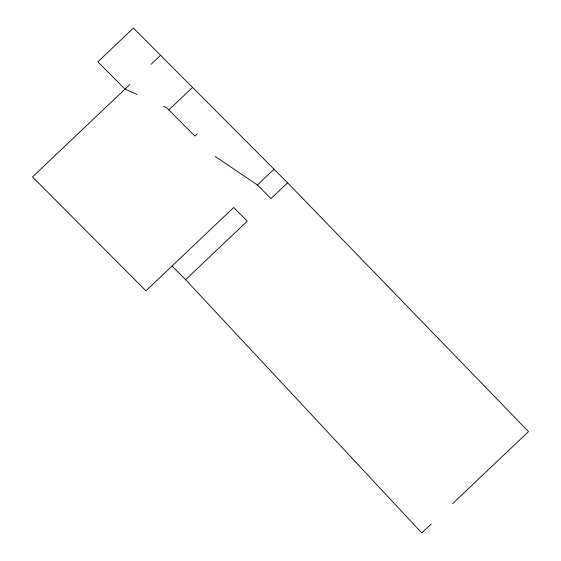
<?xml version="1.0" encoding="UTF-8"?>
<svg xmlns="http://www.w3.org/2000/svg" width="561" height="561" viewBox="0 0 561 561"><rect width="100%" height="100%" fill="white"/><g stroke="black" fill="none" stroke-linecap="round" stroke-linejoin="round"><path stroke-width="0.84" d="M129.745 84.599L32.496 176.953L145.944 290.829L233.706 207.486L247.289 221.118L185.614 279.687L172.038 266.054M151.091 64.326L160.579 55.315M168.826 109.921L192.542 87.397M197.227 133.799L194.856 136.05L166.561 107.656L163.602 106.331M215.228 156.498L257.422 184.962L274.027 169.191M452.601 503.666L528.504 431.584L287.611 182.823L271.005 198.594L257.422 184.962M431.255 523.939L421.767 532.95L185.614 279.687M136.961 94.444L124.998 89.101L97.838 61.836L133.42 28.05L287.611 182.823"/></g></svg>
